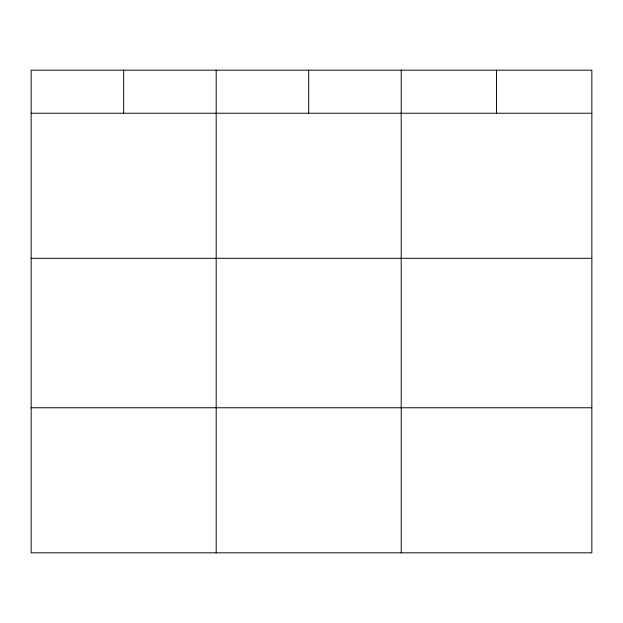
<?xml version="1.0" encoding="UTF-8"?>
<svg xmlns="http://www.w3.org/2000/svg" width="623" height="623" viewBox="0 0 623 623"><rect width="100%" height="100%" fill="white"/><g stroke="black" fill="none" stroke-linecap="round" stroke-linejoin="round"><path stroke-width="0.93" d="M591.85 113.238L591.85 552.827L31.15 552.827L31.15 70.173L591.85 70.173L591.85 113.238L31.15 113.238M31.15 258.304L591.85 258.304M31.15 407.761L591.85 407.761M496.531 70.173L496.531 113.238M401.212 70.173L401.212 552.827M308.697 70.173L308.697 113.238M216.181 70.173L216.181 552.827M123.666 70.173L123.666 113.238"/></g></svg>
